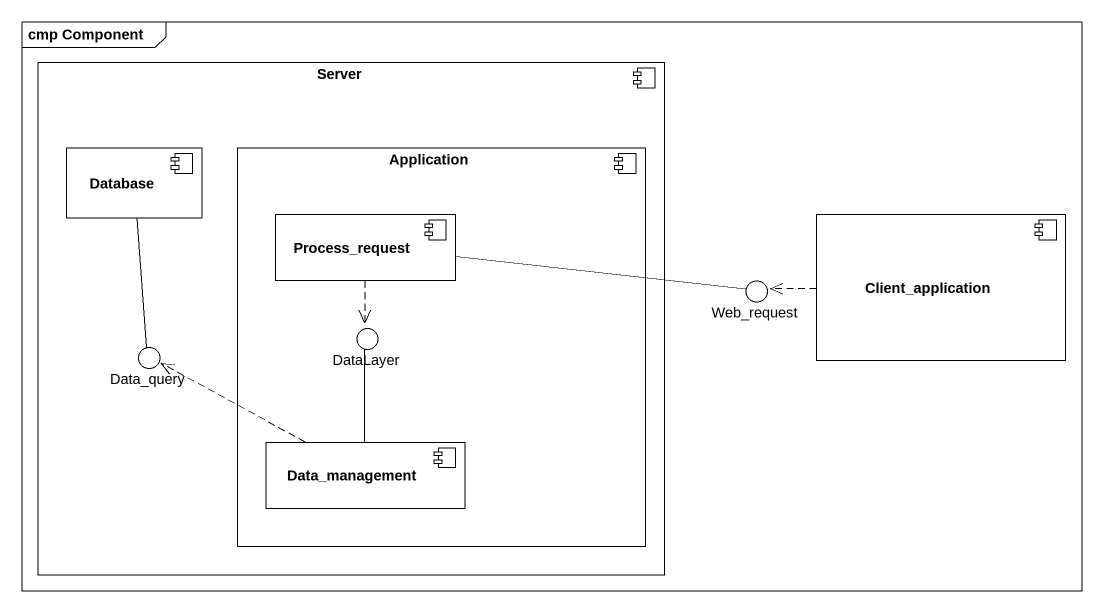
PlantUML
@startuml
mainframe cmp Component
component Server {
  component "Database" as Database_
  component Application {
    component Process_request
    component Data_management
  }
}
component Client_application
() Web_request
() DataLayer
() Data_query
Application -left- DataLayer
Server -left- Data_query
Database_ -- Data_query
Process_request -right- Web_request
Process_request ..> DataLayer
Client_application .left.> Web_request
Data_management -up- DataLayer
Data_management .left.> Data_query
@enduml
